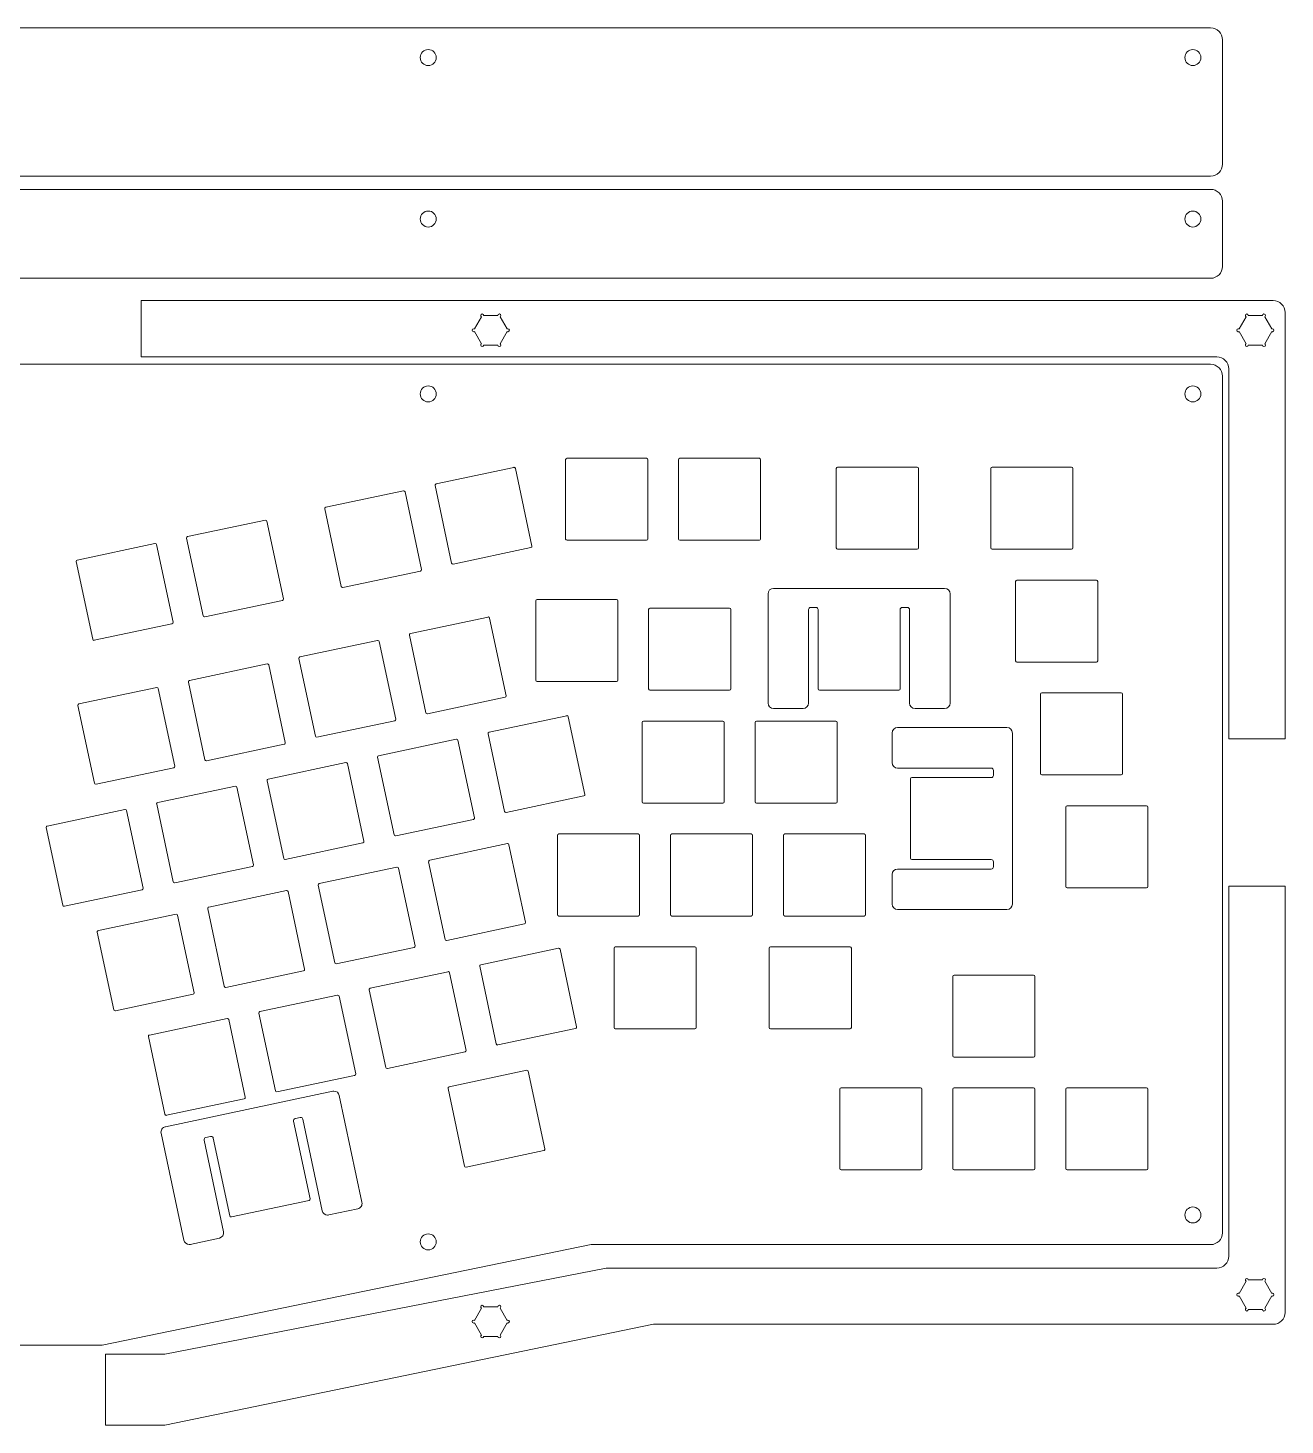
# Model space of a CAD drawing. Header units: millimetres. Extents: x -62 to 318, y -144 to 283.
# Drawn here: x 106 to 318, y 47.1 to 283 of the extents above; entities that cross this region are included whole.
import ezdxf

# ---------------------------------------------------------------- set-up
doc = ezdxf.new("R2010")
doc.units = ezdxf.units.MM
doc.layers.get('0').update_dxf_attribs({"lineweight": 5, "true_color": 0xffffff})

msp = doc.modelspace()

# ---------------------------------------------------------------- linework, layer by layer
for p, q in [((-49.61, 282.97), (305.48, 282.97)), ((307.48, 280.97), (307.48, 259.97)), ((305.48, 257.97), (-49.61, 257.97)), ((-49.61, 255.72), (305.48, 255.72)), ((307.48, 253.72), (307.48, 242.72)), ((305.48, 240.72), (-49.61, 240.72)), ((125.04, 236.94), (125.04, 227.44)), ((316.03, 236.94), (125.04, 236.94)), ((182.48, 234.23), (181.28, 232.16)), ((185.24, 234.44), (182.85, 234.44)), ((186.81, 232.16), (185.61, 234.23)), ((311.47, 234.23), (310.27, 232.16)), ((314.23, 234.44), (311.84, 234.44)), ((315.8, 232.16), (314.6, 234.23)), ((318.03, 162.97), (318.03, 234.94)), ((181.28, 231.73), (182.48, 229.66)), ((185.61, 229.66), (186.81, 231.73)), ((310.27, 231.73), (311.47, 229.66)), ((314.6, 229.66), (315.8, 231.73)), ((182.85, 229.44), (185.24, 229.44)), ((311.84, 229.44), (314.23, 229.44)), ((125.04, 227.44), (306.53, 227.44)), ((-49.61, 226.19), (305.48, 226.19)), ((307.48, 224.19), (307.48, 79.6)), ((308.53, 225.44), (308.53, 162.97)), ((196.67, 196.7), (196.67, 210.1)), ((196.9, 210.33), (210.3, 210.33)), ((210.52, 210.1), (210.52, 196.7)), ((215.72, 196.7), (215.72, 210.1)), ((215.95, 210.33), (229.35, 210.33)), ((229.57, 210.1), (229.57, 196.7)), ((174.83, 206.02), (187.93, 208.8)), ((188.2, 208.63), (190.99, 195.52)), ((242.33, 195.2), (242.33, 208.6)), ((242.33, 195.2), (242.33, 208.6)), ((242.56, 208.82), (255.96, 208.82)), ((242.56, 208.82), (255.96, 208.82)), ((256.18, 208.6), (256.18, 195.2)), ((256.18, 208.6), (256.18, 195.2)), ((268.38, 195.2), (268.38, 208.6)), ((268.38, 195.2), (268.38, 208.6)), ((268.61, 208.82), (282.01, 208.82)), ((268.61, 208.82), (282.01, 208.82)), ((282.23, 208.6), (282.23, 195.2)), ((282.23, 208.6), (282.23, 195.2)), ((177.44, 192.64), (174.65, 205.75)), ((156.19, 202.06), (169.3, 204.84)), ((169.57, 204.67), (172.35, 191.56)), ((158.81, 188.68), (156.02, 201.79)), ((132.9, 197.11), (146.01, 199.89)), ((146.27, 199.72), (149.06, 186.61)), ((114.27, 193.15), (127.37, 195.93)), ((127.64, 195.76), (130.43, 182.65)), ((135.51, 183.73), (132.73, 196.84)), ((210.3, 196.48), (196.9, 196.48)), ((229.35, 196.48), (215.95, 196.48)), ((190.81, 195.26), (177.71, 192.47)), ((255.96, 194.97), (242.56, 194.97)), ((255.96, 194.97), (242.56, 194.97)), ((282.01, 194.97), (268.61, 194.97)), ((282.01, 194.97), (268.61, 194.97)), ((116.88, 179.77), (114.09, 192.88)), ((172.18, 191.3), (159.07, 188.51)), ((272.58, 176.15), (272.58, 189.55)), ((272.58, 176.15), (272.58, 189.55)), ((272.81, 189.77), (286.21, 189.77)), ((272.81, 189.77), (286.21, 189.77)), ((286.43, 189.55), (286.43, 176.15)), ((286.43, 189.55), (286.43, 176.15)), ((148.89, 186.35), (135.78, 183.56)), ((191.85, 186.51), (205.25, 186.51)), ((230.81, 169.01), (230.81, 187.44)), ((231.73, 188.37), (260.61, 188.37)), ((261.53, 187.44), (261.53, 169)), ((191.62, 172.89), (191.62, 186.29)), ((205.47, 186.29), (205.47, 172.89)), ((210.67, 171.39), (210.67, 184.79)), ((210.9, 185.01), (224.3, 185.01)), ((224.52, 184.79), (224.52, 171.39)), ((237.66, 184.79), (237.66, 169)), ((238.87, 185.16), (238.03, 185.16)), ((239.25, 171.39), (239.25, 184.79)), ((253.1, 184.79), (253.1, 171.39)), ((254.31, 185.16), (253.47, 185.16)), ((254.68, 169.01), (254.68, 184.79)), ((130.25, 182.39), (117.15, 179.6)), ((170.47, 180.75), (183.58, 183.53)), ((183.85, 183.36), (186.63, 170.25)), ((151.84, 176.79), (164.95, 179.57)), ((165.21, 179.4), (168, 166.29)), ((173.09, 167.37), (170.3, 180.48)), ((133.21, 172.83), (146.31, 175.61)), ((146.58, 175.44), (149.37, 162.33)), ((154.45, 163.41), (151.67, 176.52)), ((286.21, 175.92), (272.81, 175.92)), ((286.21, 175.92), (272.81, 175.92)), ((135.82, 159.45), (133.03, 172.56)), ((205.25, 172.66), (191.85, 172.66)), ((114.57, 168.87), (127.68, 171.65)), ((127.95, 171.48), (130.73, 158.37)), ((186.46, 169.99), (173.35, 167.2)), ((224.3, 171.16), (210.9, 171.16)), ((252.87, 171.16), (239.47, 171.16)), ((276.76, 157.1), (276.76, 170.5)), ((276.98, 170.72), (290.38, 170.72)), ((290.61, 170.5), (290.61, 157.1)), ((117.18, 155.49), (114.4, 168.6)), ((236.73, 168.08), (231.73, 168.08)), ((260.61, 168.08), (255.61, 168.08)), ((167.83, 166.03), (154.72, 163.24)), ((183.75, 164.09), (196.86, 166.88)), ((197.12, 166.71), (199.91, 153.6)), ((209.59, 152.34), (209.59, 165.74)), ((209.81, 165.96), (223.21, 165.96)), ((223.44, 165.74), (223.44, 152.34)), ((228.64, 152.34), (228.64, 165.74)), ((228.86, 165.96), (242.26, 165.96)), ((242.49, 165.74), (242.49, 152.34)), ((165.12, 160.13), (178.22, 162.92)), ((178.49, 162.75), (181.28, 149.64)), ((186.36, 150.72), (183.58, 163.83)), ((251.75, 158.95), (251.75, 163.95)), ((252.68, 164.88), (271.11, 164.88)), ((272.04, 163.95), (272.04, 135.07)), ((308.53, 162.97), (318.03, 162.97)), ((149.19, 162.07), (136.09, 159.28)), ((130.56, 158.1), (117.45, 155.32)), ((146.48, 156.17), (159.59, 158.96)), ((159.86, 158.79), (162.64, 145.68)), ((167.73, 146.76), (164.94, 159.87)), ((268.46, 158.03), (252.67, 158.03)), ((149.1, 142.8), (146.31, 155.91)), ((254.83, 142.81), (254.83, 156.21)), ((255.06, 156.44), (268.46, 156.44)), ((268.83, 156.81), (268.83, 157.65)), ((290.38, 156.87), (276.98, 156.87)), ((127.85, 152.21), (140.96, 155)), ((141.22, 154.83), (144.01, 141.72)), ((199.74, 153.33), (186.63, 150.55)), ((109.22, 148.25), (122.32, 151.04)), ((130.46, 138.84), (127.68, 151.95)), ((223.21, 152.11), (209.81, 152.11)), ((242.26, 152.11), (228.86, 152.11)), ((281.03, 138.05), (281.03, 151.45)), ((281.25, 151.67), (294.65, 151.67)), ((294.88, 151.45), (294.88, 138.05)), ((122.59, 150.86), (125.38, 137.76)), ((181.1, 149.37), (168, 146.59)), ((111.83, 134.88), (109.04, 147.99)), ((195.3, 133.29), (195.3, 146.69)), ((195.53, 146.91), (208.93, 146.91)), ((209.15, 146.69), (209.15, 133.29)), ((214.35, 133.29), (214.35, 146.69)), ((214.58, 146.91), (227.98, 146.91)), ((228.2, 146.69), (228.2, 133.29)), ((233.4, 133.29), (233.4, 146.69)), ((233.63, 146.91), (247.03, 146.91)), ((247.25, 146.69), (247.25, 133.29)), ((162.47, 145.41), (149.36, 142.63)), ((173.74, 142.49), (186.84, 145.28)), ((187.11, 145.1), (189.9, 132)), ((176.35, 129.12), (173.56, 142.22)), ((268.46, 142.59), (255.06, 142.59)), ((268.83, 141.37), (268.83, 142.21)), ((143.84, 141.45), (130.73, 138.67)), ((155.1, 138.53), (168.21, 141.32)), ((168.48, 141.14), (171.26, 128.04)), ((251.75, 135.08), (251.75, 140.08)), ((252.68, 141), (268.46, 141)), ((125.2, 137.49), (112.1, 134.7)), ((136.47, 134.57), (149.58, 137.36)), ((149.84, 137.18), (152.63, 124.07)), ((157.71, 125.16), (154.93, 138.26)), ((294.65, 137.82), (281.25, 137.82)), ((318.03, 138.12), (308.53, 138.12)), ((308.53, 138.12), (308.53, 75.64)), ((318.03, 66.14), (318.03, 138.12)), ((117.84, 130.61), (130.94, 133.39)), ((131.21, 133.22), (134, 120.11)), ((139.08, 121.2), (136.3, 134.3)), ((208.93, 133.06), (195.53, 133.06)), ((227.98, 133.06), (214.58, 133.06)), ((247.03, 133.06), (233.63, 133.06)), ((271.11, 134.15), (252.67, 134.15)), ((120.45, 117.23), (117.66, 130.34)), ((189.72, 131.73), (176.62, 128.94)), ((171.09, 127.77), (157.98, 124.98)), ((182.35, 124.85), (195.46, 127.63)), ((195.73, 127.46), (198.52, 114.35)), ((204.83, 114.24), (204.83, 127.64)), ((205.05, 127.86), (218.45, 127.86)), ((218.68, 127.64), (218.68, 114.24)), ((231.02, 114.24), (231.02, 127.64)), ((231.25, 127.86), (244.65, 127.86)), ((244.87, 127.64), (244.87, 114.24)), ((152.46, 123.81), (139.35, 121.02)), ((163.72, 120.89), (176.83, 123.67)), ((177.1, 123.5), (179.88, 110.39)), ((184.97, 111.47), (182.18, 124.58)), ((261.98, 109.47), (261.98, 122.87)), ((262.2, 123.1), (275.6, 123.1)), ((275.83, 122.87), (275.83, 109.47)), ((166.33, 107.51), (163.55, 120.62)), ((133.82, 119.85), (120.71, 117.06)), ((145.09, 116.93), (158.19, 119.71)), ((158.46, 119.54), (161.25, 106.43)), ((126.45, 112.96), (139.56, 115.75)), ((139.83, 115.58), (142.61, 102.47)), ((147.7, 103.55), (144.91, 116.66)), ((198.34, 114.09), (185.23, 111.3)), ((218.45, 114.01), (205.05, 114.01)), ((244.65, 114.01), (231.25, 114.01)), ((129.07, 99.59), (126.28, 112.7)), ((179.71, 110.13), (166.6, 107.34)), ((275.6, 109.25), (262.2, 109.25)), ((161.07, 106.16), (147.97, 103.38)), ((177, 104.23), (190.11, 107.02)), ((190.37, 106.85), (193.16, 93.74)), ((179.61, 90.86), (176.83, 103.97)), ((242.93, 90.42), (242.93, 103.82)), ((243.15, 104.05), (256.55, 104.05)), ((256.78, 103.82), (256.78, 90.42)), ((261.98, 90.42), (261.98, 103.82)), ((262.2, 104.05), (275.6, 104.05)), ((275.83, 103.82), (275.83, 90.42)), ((281.03, 90.42), (281.03, 103.82)), ((281.25, 104.05), (294.65, 104.05)), ((294.88, 103.82), (294.88, 90.42)), ((129.14, 97.49), (157.38, 103.49)), ((142.44, 102.2), (129.33, 99.42)), ((158.48, 102.78), (162.31, 84.74)), ((150.78, 98.43), (153.56, 85.32)), ((151.89, 99.05), (151.07, 98.87)), ((155.61, 83.32), (152.33, 98.76)), ((132.26, 78.36), (128.42, 96.39)), ((135.68, 95.22), (138.96, 79.78)), ((136.78, 95.84), (135.96, 95.66)), ((140.02, 82.44), (137.23, 95.55)), ((192.99, 93.47), (179.88, 90.69)), ((256.55, 90.2), (243.15, 90.2)), ((275.6, 90.2), (262.2, 90.2)), ((294.65, 90.2), (281.25, 90.2)), ((153.39, 85.06), (140.28, 82.27)), ((161.6, 83.65), (156.71, 82.61)), ((138.25, 78.68), (133.35, 77.64)), ((200.95, 77.6), (118.49, 60.6)), ((305.48, 77.6), (200.95, 77.6)), ((203.5, 73.64), (129.04, 59.12)), ((306.53, 73.64), (203.5, 73.64)), ((311.47, 71.43), (310.27, 69.35)), ((314.23, 71.64), (311.84, 71.64)), ((315.8, 69.35), (314.6, 71.43)), ((310.27, 68.93), (311.47, 66.85)), ((314.6, 66.85), (315.8, 68.93)), ((182.48, 66.89), (181.28, 64.81)), ((185.24, 67.1), (182.85, 67.1)), ((186.81, 64.81), (185.61, 66.89)), ((311.84, 66.64), (314.23, 66.64)), ((129.04, 47.14), (211.5, 64.14)), ((181.28, 64.39), (182.48, 62.31)), ((185.61, 62.31), (186.81, 64.39)), ((211.5, 64.14), (316.03, 64.14)), ((182.85, 62.1), (185.24, 62.1)), ((118.49, 60.6), (98.49, 60.6)), ((119.04, 59.12), (119.04, 47.14)), ((129.04, 59.12), (119.04, 59.12)), ((119.04, 47.14), (129.04, 47.14))]:
    msp.add_line(p, q)
msp.add_arc((133.16, 78.55), 0.929, 270.0274, 282.0596)
for centre, major_axis, ratio, start_param, end_param in [((174.92, 205.79), (0.267, -0.055), 0.903155, 2.803276, 3.517551), ((174.9, 205.76), (-0.143, 0.23), 0.904441, 5.965291, 6.683538), ((177.68, 192.51), (0.0988, 0.0134), 0.42359, 4.403284, 4.884756), ((148.82, 186.6), (-0.143, 0.23), 0.904441, 2.823698, 3.541945), ((148.79, 186.58), (0.267, -0.055), 0.903155, 5.944869, 6.659143), ((159.05, 188.68), (0.185, 0.087), 0.83084, 4.199079, 4.43775), ((135.76, 183.73), (0.185, 0.087), 0.83084, 4.199079, 4.43775), ((117.13, 179.71), (0.158, 0.043), 0.688153, 4.33865, 4.631778), ((170.57, 180.52), (0.267, -0.055), 0.903155, 2.803276, 3.517551), ((170.54, 180.49), (-0.143, 0.23), 0.904441, 5.965291, 6.683538), ((173.33, 167.24), (0.0988, 0.0134), 0.42359, 4.403284, 4.884756), ((154.7, 163.41), (0.185, 0.087), 0.83084, 4.199079, 4.43775), ((149.12, 162.32), (-0.143, 0.23), 0.904441, 2.823698, 3.541945), ((149.1, 162.3), (0.267, -0.055), 0.903155, 5.944869, 6.659143), ((136.07, 159.45), (0.185, 0.087), 0.83084, 4.199079, 4.43775), ((146.58, 155.94), (0.275, -0.054), 0.888887, 2.800433, 3.5043), ((146.55, 155.91), (-0.143, 0.23), 0.904441, 5.965291, 6.683538), ((117.44, 155.43), (0.158, 0.043), 0.688153, 4.33865, 4.631778), ((127.94, 151.99), (0.268, -0.041), 0.903545, 2.75302, 3.470262), ((127.92, 151.95), (-0.143, 0.23), 0.904441, 5.965291, 6.683538), ((186.61, 150.72), (0.185, 0.087), 0.83084, 4.199079, 4.43775), ((109.31, 148.03), (0.268, -0.041), 0.903545, 2.75302, 3.470262), ((109.28, 148), (-0.149, 0.218), 0.915996, 5.921842, 6.64769), ((167.98, 146.76), (0.185, 0.087), 0.83084, 4.199079, 4.43775), ((143.78, 141.69), (-0.135, 0.212), 0.942667, 2.802067, 3.546705), ((143.75, 141.68), (0.264, -0.05), 0.910313, 5.926256, 6.646227), ((149.34, 142.8), (0.185, 0.087), 0.83084, 4.199079, 4.43775), ((173.83, 142.26), (0.267, -0.055), 0.903155, 2.803276, 3.517551), ((173.81, 142.23), (-0.143, 0.23), 0.904441, 5.965291, 6.683538), ((130.71, 138.84), (0.185, 0.087), 0.83084, 4.199079, 4.43775), ((112.08, 134.82), (0.158, 0.043), 0.688153, 4.33865, 4.631778), ((136.56, 134.34), (0.267, -0.055), 0.903155, 2.803276, 3.517551), ((136.54, 134.31), (-0.143, 0.23), 0.904441, 5.965291, 6.683538), ((117.92, 130.38), (0.263, -0.046), 0.909501, 2.769736, 3.492655), ((117.91, 130.35), (-0.155, 0.223), 0.902281, 5.917975, 6.635862), ((171.02, 128.03), (-0.143, 0.23), 0.904441, 2.823698, 3.541945), ((171, 128), (0.267, -0.055), 0.903155, 5.944869, 6.659143), ((176.59, 128.98), (0.0988, 0.0134), 0.42359, 4.403284, 4.884756), ((152.38, 124.07), (-0.143, 0.23), 0.904441, 2.823698, 3.541945), ((152.35, 124.04), (0.275, -0.054), 0.888887, 5.942026, 6.645893), ((157.96, 125.15), (0.185, 0.087), 0.83084, 4.199079, 4.43775), ((139.33, 121.06), (0.0988, 0.0134), 0.42359, 4.403284, 4.884756), ((163.81, 120.66), (0.267, -0.055), 0.903155, 2.803276, 3.517551), ((163.79, 120.63), (-0.143, 0.23), 0.904441, 5.965291, 6.683538), ((120.7, 117.17), (0.158, 0.043), 0.688153, 4.33865, 4.631778), ((198.27, 114.34), (-0.143, 0.23), 0.904441, 2.823698, 3.541945), ((198.25, 114.32), (0.267, -0.055), 0.903155, 5.944869, 6.659143), ((126.54, 112.74), (0.263, -0.046), 0.909501, 2.769736, 3.492655), ((126.53, 112.71), (-0.155, 0.223), 0.902281, 5.917975, 6.635862), ((185.22, 111.47), (0.185, 0.087), 0.83084, 4.199079, 4.43775), ((166.58, 107.51), (0.185, 0.087), 0.83084, 4.199079, 4.43775), ((142.37, 102.46), (-0.143, 0.23), 0.904441, 2.823698, 3.541945), ((142.35, 102.43), (0.267, -0.055), 0.903155, 5.944869, 6.659143), ((147.95, 103.55), (0.185, 0.087), 0.83084, 4.199079, 4.43775), ((129.31, 99.59), (0.185, 0.087), 0.83084, 4.199079, 4.43775), ((129.52, 96.55), (1.1, -0.21), 0.901954, 2.785605, 3.501603), ((129.43, 96.44), (-0.638, 0.898), 0.90998, 5.907803, 6.629566), ((151.22, 98.49), (0.444, -0.107), 0.899005, 2.832995, 3.546401), ((151.19, 98.44), (0.266, -0.367), 0.901931, 2.760445, 3.477191), ((192.92, 93.73), (-0.143, 0.23), 0.904441, 2.823698, 3.541945), ((192.89, 93.7), (0.267, -0.055), 0.903155, 5.944869, 6.659143), ((179.86, 90.86), (0.185, 0.087), 0.83084, 4.199079, 4.43775), ((161.31, 84.69), (-0.629, 0.899), 0.911993, 2.772795, 3.495999), ((161.22, 84.59), (1.09, -0.22), 0.904544, 5.93897, 6.656518)]:
    msp.add_ellipse(centre, major_axis=major_axis, ratio=ratio, start_param=start_param, end_param=end_param)
for points in [[(305.48, 282.97), (306.58, 282.97), (307.48, 282.08), (307.48, 280.97)], [(172.14, 277.97), (172.14, 278.71), (172.74, 279.32), (173.49, 279.32)], [(173.49, 279.32), (174.23, 279.32), (174.84, 278.71), (174.84, 277.97)], [(301.13, 277.97), (301.13, 278.71), (301.73, 279.32), (302.48, 279.32)], [(302.48, 279.32), (303.22, 279.32), (303.83, 278.71), (303.83, 277.97)], [(173.49, 276.62), (172.74, 276.62), (172.14, 277.23), (172.14, 277.97)], [(174.84, 277.97), (174.84, 277.23), (174.23, 276.62), (173.49, 276.62)], [(302.48, 276.62), (301.73, 276.62), (301.13, 277.23), (301.13, 277.97)], [(303.83, 277.97), (303.83, 277.23), (303.22, 276.62), (302.48, 276.62)], [(307.48, 259.97), (307.48, 258.87), (306.58, 257.97), (305.48, 257.97)], [(305.48, 255.72), (306.58, 255.72), (307.48, 254.83), (307.48, 253.72)], [(172.14, 250.72), (172.14, 251.46), (172.74, 252.07), (173.49, 252.07)], [(173.49, 249.37), (172.74, 249.37), (172.14, 249.98), (172.14, 250.72)], [(173.49, 252.07), (174.23, 252.07), (174.84, 251.46), (174.84, 250.72)], [(174.84, 250.72), (174.84, 249.98), (174.23, 249.37), (173.49, 249.37)], [(301.13, 250.72), (301.13, 251.46), (301.73, 252.07), (302.48, 252.07)], [(302.48, 249.37), (301.73, 249.37), (301.13, 249.98), (301.13, 250.72)], [(302.48, 252.07), (303.22, 252.07), (303.83, 251.46), (303.83, 250.72)], [(303.83, 250.72), (303.83, 249.98), (303.22, 249.37), (302.48, 249.37)], [(307.48, 242.72), (307.48, 241.62), (306.58, 240.72), (305.48, 240.72)], [(318.03, 234.94), (318.03, 236.05), (317.14, 236.94), (316.03, 236.94)], [(186.93, 232.19), (186.88, 232.19), (186.84, 232.18), (186.81, 232.16)], [(315.92, 232.19), (315.87, 232.19), (315.83, 232.18), (315.8, 232.16)], [(306.53, 227.44), (307.64, 227.44), (308.53, 226.55), (308.53, 225.44)], [(305.48, 226.19), (306.58, 226.19), (307.48, 225.29), (307.48, 224.19)], [(172.14, 221.19), (172.14, 221.93), (172.74, 222.54), (173.49, 222.54)], [(173.49, 222.54), (174.23, 222.54), (174.84, 221.93), (174.84, 221.19)], [(301.13, 221.19), (301.13, 221.93), (301.73, 222.54), (302.48, 222.54)], [(302.48, 222.54), (303.22, 222.54), (303.83, 221.93), (303.83, 221.19)], [(173.49, 219.84), (172.74, 219.84), (172.14, 220.44), (172.14, 221.19)], [(174.84, 221.19), (174.84, 220.44), (174.23, 219.84), (173.49, 219.84)], [(302.48, 219.84), (301.73, 219.84), (301.13, 220.44), (301.13, 221.19)], [(303.83, 221.19), (303.83, 220.44), (303.22, 219.84), (302.48, 219.84)], [(196.67, 210.1), (196.67, 210.22), (196.77, 210.33), (196.9, 210.33)], [(210.3, 210.33), (210.42, 210.33), (210.52, 210.22), (210.52, 210.1)], [(215.72, 210.1), (215.72, 210.22), (215.82, 210.33), (215.95, 210.33)], [(229.35, 210.33), (229.47, 210.33), (229.57, 210.22), (229.57, 210.1)], [(242.33, 208.6), (242.33, 208.72), (242.44, 208.82), (242.56, 208.82)], [(242.33, 208.6), (242.33, 208.72), (242.44, 208.82), (242.56, 208.82)], [(255.96, 208.82), (256.08, 208.82), (256.18, 208.72), (256.18, 208.6)], [(255.96, 208.82), (256.08, 208.82), (256.18, 208.72), (256.18, 208.6)], [(268.38, 208.6), (268.38, 208.72), (268.49, 208.82), (268.61, 208.82)], [(268.38, 208.6), (268.38, 208.72), (268.49, 208.82), (268.61, 208.82)], [(282.01, 208.82), (282.13, 208.82), (282.23, 208.72), (282.23, 208.6)], [(282.01, 208.82), (282.13, 208.82), (282.23, 208.72), (282.23, 208.6)], [(156.02, 201.79), (155.99, 201.91), (156.07, 202.03), (156.19, 202.06)], [(132.73, 196.84), (132.7, 196.96), (132.78, 197.08), (132.9, 197.11)], [(196.9, 196.48), (196.77, 196.48), (196.67, 196.58), (196.67, 196.7)], [(210.52, 196.7), (210.52, 196.58), (210.42, 196.48), (210.3, 196.48)], [(215.95, 196.48), (215.82, 196.48), (215.72, 196.58), (215.72, 196.7)], [(229.57, 196.7), (229.57, 196.58), (229.47, 196.48), (229.35, 196.48)], [(190.99, 195.52), (191.01, 195.4), (190.94, 195.28), (190.81, 195.26)], [(242.56, 194.97), (242.44, 194.97), (242.33, 195.08), (242.33, 195.2)], [(242.56, 194.97), (242.44, 194.97), (242.33, 195.08), (242.33, 195.2)], [(256.18, 195.2), (256.18, 195.08), (256.08, 194.97), (255.96, 194.97)], [(256.18, 195.2), (256.18, 195.08), (256.08, 194.97), (255.96, 194.97)], [(268.61, 194.97), (268.49, 194.97), (268.38, 195.08), (268.38, 195.2)], [(268.61, 194.97), (268.49, 194.97), (268.38, 195.08), (268.38, 195.2)], [(282.23, 195.2), (282.23, 195.08), (282.13, 194.97), (282.01, 194.97)], [(282.23, 195.2), (282.23, 195.08), (282.13, 194.97), (282.01, 194.97)], [(114.09, 192.88), (114.07, 193), (114.15, 193.12), (114.27, 193.15)], [(172.35, 191.56), (172.38, 191.44), (172.3, 191.32), (172.18, 191.3)], [(177.66, 192.47), (177.55, 192.47), (177.46, 192.54), (177.44, 192.64)], [(159.03, 188.51), (158.92, 188.51), (158.83, 188.58), (158.81, 188.68)], [(272.58, 189.55), (272.58, 189.67), (272.69, 189.77), (272.81, 189.77)], [(272.58, 189.55), (272.58, 189.67), (272.69, 189.77), (272.81, 189.77)], [(286.21, 189.77), (286.33, 189.77), (286.43, 189.67), (286.43, 189.55)], [(286.21, 189.77), (286.33, 189.77), (286.43, 189.67), (286.43, 189.55)], [(191.62, 186.29), (191.62, 186.41), (191.72, 186.51), (191.85, 186.51)], [(205.25, 186.51), (205.37, 186.51), (205.47, 186.41), (205.47, 186.29)], [(230.81, 187.44), (230.81, 187.95), (231.22, 188.37), (231.73, 188.37)], [(260.61, 188.37), (261.12, 188.37), (261.53, 187.95), (261.53, 187.44)], [(210.67, 184.79), (210.67, 184.91), (210.77, 185.01), (210.9, 185.01)], [(224.3, 185.01), (224.42, 185.01), (224.52, 184.91), (224.52, 184.79)], [(238.03, 185.16), (237.83, 185.16), (237.66, 184.99), (237.66, 184.79)], [(239.25, 184.79), (239.25, 184.99), (239.08, 185.16), (238.87, 185.16)], [(253.47, 185.16), (253.26, 185.16), (253.1, 184.99), (253.1, 184.79)], [(254.68, 184.79), (254.68, 184.99), (254.52, 185.16), (254.31, 185.16)], [(130.43, 182.65), (130.45, 182.53), (130.38, 182.41), (130.25, 182.39)], [(135.73, 183.55), (135.63, 183.55), (135.54, 183.63), (135.51, 183.73)], [(117.1, 179.59), (116.99, 179.59), (116.9, 179.67), (116.88, 179.77)], [(151.67, 176.52), (151.64, 176.64), (151.72, 176.76), (151.84, 176.79)], [(272.81, 175.92), (272.69, 175.92), (272.58, 176.03), (272.58, 176.15)], [(272.81, 175.92), (272.69, 175.92), (272.58, 176.03), (272.58, 176.15)], [(286.43, 176.15), (286.43, 176.03), (286.33, 175.92), (286.21, 175.92)], [(286.43, 176.15), (286.43, 176.03), (286.33, 175.92), (286.21, 175.92)], [(133.03, 172.56), (133.01, 172.68), (133.08, 172.8), (133.21, 172.83)], [(191.85, 172.66), (191.72, 172.66), (191.62, 172.76), (191.62, 172.89)], [(205.47, 172.89), (205.47, 172.76), (205.37, 172.66), (205.25, 172.66)], [(186.63, 170.25), (186.66, 170.13), (186.58, 170.01), (186.46, 169.99)], [(210.9, 171.16), (210.77, 171.16), (210.67, 171.26), (210.67, 171.39)], [(224.52, 171.39), (224.52, 171.26), (224.42, 171.16), (224.3, 171.16)], [(239.47, 171.16), (239.35, 171.16), (239.25, 171.26), (239.25, 171.39)], [(253.1, 171.39), (253.1, 171.26), (253, 171.16), (252.87, 171.16)], [(276.76, 170.5), (276.76, 170.62), (276.86, 170.72), (276.98, 170.72)], [(290.38, 170.72), (290.51, 170.72), (290.61, 170.62), (290.61, 170.5)], [(114.4, 168.6), (114.37, 168.72), (114.45, 168.84), (114.57, 168.87)], [(231.73, 168.08), (231.22, 168.08), (230.81, 168.5), (230.81, 169.01)], [(237.66, 169), (237.66, 168.49), (237.24, 168.08), (236.73, 168.08)], [(255.61, 168.08), (255.1, 168.08), (254.68, 168.5), (254.68, 169.01)], [(261.53, 169), (261.53, 168.49), (261.12, 168.08), (260.61, 168.08)], [(168, 166.29), (168.03, 166.17), (167.95, 166.05), (167.83, 166.03)], [(173.31, 167.2), (173.2, 167.2), (173.11, 167.27), (173.09, 167.37)], [(209.59, 165.74), (209.59, 165.86), (209.69, 165.96), (209.81, 165.96)], [(223.21, 165.96), (223.34, 165.96), (223.44, 165.86), (223.44, 165.74)], [(228.64, 165.74), (228.64, 165.86), (228.74, 165.96), (228.86, 165.96)], [(242.26, 165.96), (242.39, 165.96), (242.49, 165.86), (242.49, 165.74)], [(154.67, 163.24), (154.57, 163.24), (154.47, 163.31), (154.45, 163.41)], [(183.58, 163.83), (183.55, 163.95), (183.63, 164.07), (183.75, 164.09)], [(251.75, 163.95), (251.75, 164.46), (252.17, 164.88), (252.68, 164.88)], [(271.11, 164.88), (271.62, 164.88), (272.04, 164.46), (272.04, 163.95)], [(130.73, 158.37), (130.76, 158.25), (130.68, 158.13), (130.56, 158.1)], [(136.04, 159.27), (135.93, 159.27), (135.84, 159.35), (135.82, 159.45)], [(164.94, 159.87), (164.92, 159.99), (165, 160.11), (165.12, 160.13)], [(252.67, 158.03), (252.16, 158.03), (251.75, 158.44), (251.75, 158.95)], [(268.83, 157.65), (268.83, 157.86), (268.67, 158.03), (268.46, 158.03)], [(254.83, 156.21), (254.83, 156.34), (254.93, 156.44), (255.06, 156.44)], [(268.46, 156.44), (268.67, 156.44), (268.83, 156.61), (268.83, 156.81)], [(276.98, 156.87), (276.86, 156.87), (276.76, 156.98), (276.76, 157.1)], [(290.61, 157.1), (290.61, 156.98), (290.51, 156.87), (290.38, 156.87)], [(117.4, 155.31), (117.3, 155.31), (117.21, 155.39), (117.18, 155.49)], [(199.91, 153.6), (199.94, 153.48), (199.86, 153.36), (199.74, 153.33)], [(209.81, 152.11), (209.69, 152.11), (209.59, 152.21), (209.59, 152.34)], [(223.44, 152.34), (223.44, 152.21), (223.34, 152.11), (223.21, 152.11)], [(228.86, 152.11), (228.74, 152.11), (228.64, 152.21), (228.64, 152.34)], [(242.49, 152.34), (242.49, 152.21), (242.39, 152.11), (242.26, 152.11)], [(281.03, 151.45), (281.03, 151.57), (281.13, 151.67), (281.25, 151.67)], [(294.65, 151.67), (294.78, 151.67), (294.88, 151.57), (294.88, 151.45)], [(186.58, 150.54), (186.48, 150.54), (186.39, 150.62), (186.36, 150.72)], [(167.95, 146.58), (167.84, 146.58), (167.75, 146.66), (167.73, 146.76)], [(195.3, 146.69), (195.3, 146.81), (195.4, 146.91), (195.53, 146.91)], [(208.93, 146.91), (209.05, 146.91), (209.15, 146.81), (209.15, 146.69)], [(214.35, 146.69), (214.35, 146.81), (214.45, 146.91), (214.58, 146.91)], [(227.98, 146.91), (228.1, 146.91), (228.2, 146.81), (228.2, 146.69)], [(233.4, 146.69), (233.4, 146.81), (233.5, 146.91), (233.63, 146.91)], [(247.03, 146.91), (247.15, 146.91), (247.25, 146.81), (247.25, 146.69)], [(162.64, 145.68), (162.67, 145.56), (162.59, 145.44), (162.47, 145.41)], [(149.32, 142.62), (149.21, 142.62), (149.12, 142.7), (149.1, 142.8)], [(255.06, 142.59), (254.93, 142.59), (254.83, 142.69), (254.83, 142.81)], [(268.83, 142.21), (268.83, 142.42), (268.67, 142.59), (268.46, 142.59)], [(251.75, 140.08), (251.75, 140.59), (252.17, 141), (252.68, 141)], [(268.46, 141), (268.67, 141), (268.83, 141.17), (268.83, 141.37)], [(125.38, 137.76), (125.4, 137.64), (125.32, 137.52), (125.2, 137.49)], [(130.68, 138.66), (130.58, 138.66), (130.48, 138.74), (130.46, 138.84)], [(154.93, 138.26), (154.9, 138.38), (154.98, 138.5), (155.1, 138.53)], [(281.25, 137.82), (281.13, 137.82), (281.03, 137.93), (281.03, 138.05)], [(294.88, 138.05), (294.88, 137.93), (294.78, 137.82), (294.65, 137.82)], [(112.05, 134.7), (111.94, 134.7), (111.85, 134.77), (111.83, 134.88)], [(252.67, 134.15), (252.16, 134.15), (251.75, 134.57), (251.75, 135.08)], [(272.04, 135.07), (272.04, 134.56), (271.62, 134.15), (271.11, 134.15)], [(195.53, 133.06), (195.4, 133.06), (195.3, 133.16), (195.3, 133.29)], [(209.15, 133.29), (209.15, 133.16), (209.05, 133.06), (208.93, 133.06)], [(214.58, 133.06), (214.45, 133.06), (214.35, 133.16), (214.35, 133.29)], [(228.2, 133.29), (228.2, 133.16), (228.1, 133.06), (227.98, 133.06)], [(233.63, 133.06), (233.5, 133.06), (233.4, 133.16), (233.4, 133.29)], [(247.25, 133.29), (247.25, 133.16), (247.15, 133.06), (247.03, 133.06)], [(189.9, 132), (189.92, 131.87), (189.84, 131.76), (189.72, 131.73)], [(176.57, 128.94), (176.46, 128.94), (176.37, 129.01), (176.35, 129.12)], [(204.83, 127.64), (204.83, 127.76), (204.93, 127.86), (205.05, 127.86)], [(218.45, 127.86), (218.58, 127.86), (218.68, 127.76), (218.68, 127.64)], [(231.02, 127.64), (231.02, 127.76), (231.12, 127.86), (231.25, 127.86)], [(244.65, 127.86), (244.77, 127.86), (244.87, 127.76), (244.87, 127.64)], [(157.93, 124.98), (157.83, 124.98), (157.74, 125.05), (157.71, 125.16)], [(182.18, 124.58), (182.16, 124.7), (182.23, 124.82), (182.35, 124.85)], [(261.98, 122.87), (261.98, 123), (262.08, 123.1), (262.2, 123.1)], [(275.6, 123.1), (275.73, 123.1), (275.83, 123), (275.83, 122.87)], [(139.3, 121.02), (139.2, 121.02), (139.1, 121.09), (139.08, 121.2)], [(134, 120.11), (134.02, 119.99), (133.94, 119.87), (133.82, 119.85)], [(120.67, 117.06), (120.56, 117.06), (120.47, 117.13), (120.45, 117.23)], [(144.91, 116.66), (144.89, 116.78), (144.97, 116.9), (145.09, 116.93)], [(205.05, 114.01), (204.93, 114.01), (204.83, 114.11), (204.83, 114.24)], [(218.68, 114.24), (218.68, 114.11), (218.58, 114.01), (218.45, 114.01)], [(231.25, 114.01), (231.12, 114.01), (231.02, 114.11), (231.02, 114.24)], [(244.87, 114.24), (244.87, 114.11), (244.77, 114.01), (244.65, 114.01)], [(185.19, 111.29), (185.08, 111.29), (184.99, 111.37), (184.97, 111.47)], [(179.88, 110.39), (179.91, 110.27), (179.83, 110.15), (179.71, 110.13)], [(262.2, 109.25), (262.08, 109.25), (261.98, 109.35), (261.98, 109.47)], [(275.83, 109.47), (275.83, 109.35), (275.73, 109.25), (275.6, 109.25)], [(161.25, 106.43), (161.27, 106.31), (161.2, 106.19), (161.07, 106.16)], [(166.55, 107.33), (166.45, 107.33), (166.36, 107.41), (166.33, 107.51)], [(176.83, 103.97), (176.8, 104.09), (176.88, 104.21), (177, 104.23)], [(242.93, 103.82), (242.93, 103.95), (243.03, 104.05), (243.15, 104.05)], [(256.55, 104.05), (256.68, 104.05), (256.78, 103.95), (256.78, 103.82)], [(261.98, 103.82), (261.98, 103.95), (262.08, 104.05), (262.2, 104.05)], [(275.6, 104.05), (275.73, 104.05), (275.83, 103.95), (275.83, 103.82)], [(281.03, 103.82), (281.03, 103.95), (281.13, 104.05), (281.25, 104.05)], [(294.65, 104.05), (294.78, 104.05), (294.88, 103.95), (294.88, 103.82)], [(147.92, 103.37), (147.81, 103.37), (147.72, 103.45), (147.7, 103.55)], [(129.29, 99.41), (129.18, 99.41), (129.09, 99.49), (129.07, 99.59)], [(135.96, 95.66), (135.76, 95.62), (135.63, 95.42), (135.68, 95.22)], [(179.83, 90.68), (179.73, 90.68), (179.63, 90.76), (179.61, 90.86)], [(243.15, 90.2), (243.03, 90.2), (242.93, 90.3), (242.93, 90.42)], [(256.78, 90.42), (256.78, 90.3), (256.68, 90.2), (256.55, 90.2)], [(262.2, 90.2), (262.08, 90.2), (261.98, 90.3), (261.98, 90.42)], [(275.83, 90.42), (275.83, 90.3), (275.73, 90.2), (275.6, 90.2)], [(281.25, 90.2), (281.13, 90.2), (281.03, 90.3), (281.03, 90.42)], [(294.88, 90.42), (294.88, 90.3), (294.78, 90.2), (294.65, 90.2)], [(153.56, 85.32), (153.59, 85.2), (153.51, 85.08), (153.39, 85.06)], [(301.13, 82.6), (301.13, 83.34), (301.73, 83.95), (302.48, 83.95)], [(302.48, 81.25), (301.73, 81.25), (301.13, 81.86), (301.13, 82.6)], [(302.48, 83.95), (303.22, 83.95), (303.83, 83.34), (303.83, 82.6)], [(303.83, 82.6), (303.83, 81.86), (303.22, 81.25), (302.48, 81.25)], [(133.16, 77.62), (132.73, 77.62), (132.35, 77.93), (132.26, 78.36)], [(138.96, 79.78), (139.06, 79.28), (138.74, 78.79), (138.25, 78.68)], [(172.14, 78.06), (172.14, 78.8), (172.74, 79.41), (173.49, 79.41)], [(173.49, 76.71), (172.74, 76.71), (172.14, 77.32), (172.14, 78.06)], [(173.49, 79.41), (174.23, 79.41), (174.84, 78.8), (174.84, 78.06)], [(174.84, 78.06), (174.84, 77.32), (174.23, 76.71), (173.49, 76.71)], [(307.48, 79.6), (307.48, 78.5), (306.58, 77.6), (305.48, 77.6)], [(308.53, 75.64), (308.53, 74.53), (307.64, 73.64), (306.53, 73.64)], [(315.92, 69.39), (315.87, 69.39), (315.83, 69.37), (315.8, 69.35)], [(316.03, 64.14), (317.14, 64.14), (318.03, 65.03), (318.03, 66.14)], [(186.93, 64.85), (186.88, 64.85), (186.84, 64.83), (186.81, 64.81)]]:
    msp.add_open_spline(points, degree=3)
for points, knots in [([(182.85, 234.44), (182.85, 234.58), (182.74, 234.69), (182.46, 234.69), (182.35, 234.58), (182.35, 234.44), (182.35, 234.35), (182.4, 234.27), (182.48, 234.23)], [6, 6, 6, 6, 7, 7, 8, 8, 8, 9, 9, 9, 9]), ([(185.61, 234.23), (185.68, 234.27), (185.74, 234.35), (185.74, 234.44), (185.74, 234.58), (185.62, 234.69), (185.49, 234.69), (185.35, 234.69), (185.24, 234.58), (185.24, 234.44)], [2, 2, 2, 2, 3, 3, 3, 4, 4, 4, 5, 5, 5, 5]), ([(311.84, 234.44), (311.84, 234.58), (311.73, 234.69), (311.45, 234.69), (311.34, 234.58), (311.34, 234.44), (311.34, 234.35), (311.39, 234.27), (311.47, 234.23)], [6, 6, 6, 6, 7, 7, 8, 8, 8, 9, 9, 9, 9]), ([(314.6, 234.23), (314.67, 234.27), (314.73, 234.35), (314.73, 234.44), (314.73, 234.58), (314.61, 234.69), (314.48, 234.69), (314.34, 234.69), (314.23, 234.58), (314.23, 234.44)], [2, 2, 2, 2, 3, 3, 3, 4, 4, 4, 5, 5, 5, 5]), ([(181.28, 232.16), (181.24, 232.18), (181.2, 232.19), (181.16, 232.19), (181.02, 232.19), (180.91, 232.08), (180.91, 231.94), (180.91, 231.8), (181.02, 231.69), (181.16, 231.69), (181.2, 231.69), (181.24, 231.71), (181.28, 231.73)], [10, 10, 10, 10, 11, 11, 11, 12, 12, 12, 13, 13, 13, 14, 14, 14, 14]), ([(186.81, 231.73), (186.84, 231.71), (186.88, 231.69), (186.93, 231.69), (187.07, 231.69), (187.18, 231.8), (187.18, 231.94), (187.18, 232.08), (187.07, 232.19), (186.93, 232.19)], [23, 23, 23, 23, 24, 24, 24, 25, 25, 25, 26, 26, 26, 26]), ([(310.27, 232.16), (310.23, 232.18), (310.19, 232.19), (310.15, 232.19), (310.01, 232.19), (309.9, 232.08), (309.9, 231.94), (309.9, 231.8), (310.01, 231.69), (310.15, 231.69), (310.19, 231.69), (310.23, 231.71), (310.27, 231.73)], [10, 10, 10, 10, 11, 11, 11, 12, 12, 12, 13, 13, 13, 14, 14, 14, 14]), ([(315.8, 231.73), (315.83, 231.71), (315.87, 231.69), (315.92, 231.69), (316.06, 231.69), (316.17, 231.8), (316.17, 231.94), (316.17, 232.08), (316.06, 232.19), (315.92, 232.19)], [23, 23, 23, 23, 24, 24, 24, 25, 25, 25, 26, 26, 26, 26]), ([(182.48, 229.66), (182.4, 229.61), (182.35, 229.54), (182.35, 229.44), (182.35, 229.3), (182.46, 229.19), (182.74, 229.19), (182.85, 229.3), (182.85, 229.44)], [15, 15, 15, 15, 16, 16, 16, 17, 17, 18, 18, 18, 18]), ([(185.24, 229.44), (185.24, 229.3), (185.35, 229.19), (185.49, 229.19), (185.62, 229.19), (185.74, 229.3), (185.74, 229.44), (185.74, 229.54), (185.68, 229.61), (185.61, 229.66)], [19, 19, 19, 19, 20, 20, 20, 21, 21, 21, 22, 22, 22, 22]), ([(311.47, 229.66), (311.39, 229.61), (311.34, 229.54), (311.34, 229.44), (311.34, 229.3), (311.45, 229.19), (311.73, 229.19), (311.84, 229.3), (311.84, 229.44)], [15, 15, 15, 15, 16, 16, 16, 17, 17, 18, 18, 18, 18]), ([(314.23, 229.44), (314.23, 229.3), (314.34, 229.19), (314.48, 229.19), (314.61, 229.19), (314.73, 229.3), (314.73, 229.44), (314.73, 229.54), (314.67, 229.61), (314.6, 229.66)], [19, 19, 19, 19, 20, 20, 20, 21, 21, 21, 22, 22, 22, 22]), ([(187.93, 208.8), (187.95, 208.81), (187.97, 208.81), (187.98, 208.81), (188.09, 208.81), (188.18, 208.73), (188.2, 208.63)], [5, 5, 5, 5, 6, 6, 6, 7, 7, 7, 7]), ([(169.3, 204.84), (169.32, 204.85), (169.33, 204.85), (169.35, 204.85), (169.45, 204.85), (169.55, 204.77), (169.57, 204.67)], [4, 4, 4, 4, 5, 5, 5, 6, 6, 6, 6]), ([(146.01, 199.89), (146.02, 199.9), (146.04, 199.9), (146.06, 199.9), (146.16, 199.9), (146.25, 199.82), (146.27, 199.72)], [4, 4, 4, 4, 5, 5, 5, 6, 6, 6, 6]), ([(127.37, 195.93), (127.39, 195.94), (127.41, 195.94), (127.42, 195.94), (127.53, 195.94), (127.62, 195.86), (127.64, 195.76)], [4, 4, 4, 4, 5, 5, 5, 6, 6, 6, 6]), ([(183.58, 183.53), (183.6, 183.54), (183.61, 183.54), (183.63, 183.54), (183.73, 183.54), (183.82, 183.46), (183.85, 183.36)], [5, 5, 5, 5, 6, 6, 6, 7, 7, 7, 7]), ([(164.95, 179.57), (164.96, 179.58), (164.98, 179.58), (164.99, 179.58), (165.1, 179.58), (165.19, 179.5), (165.21, 179.4)], [4, 4, 4, 4, 5, 5, 5, 6, 6, 6, 6]), ([(146.31, 175.61), (146.33, 175.62), (146.34, 175.62), (146.36, 175.62), (146.47, 175.62), (146.56, 175.54), (146.58, 175.44)], [4, 4, 4, 4, 5, 5, 5, 6, 6, 6, 6]), ([(127.68, 171.65), (127.69, 171.66), (127.71, 171.66), (127.73, 171.66), (127.83, 171.66), (127.92, 171.58), (127.95, 171.48)], [4, 4, 4, 4, 5, 5, 5, 6, 6, 6, 6]), ([(196.86, 166.88), (196.87, 166.88), (196.89, 166.89), (196.9, 166.89), (197.01, 166.89), (197.1, 166.81), (197.12, 166.71)], [4, 4, 4, 4, 5, 5, 5, 6, 6, 6, 6]), ([(178.22, 162.92), (178.24, 162.92), (178.26, 162.93), (178.27, 162.93), (178.38, 162.93), (178.47, 162.85), (178.49, 162.75)], [4, 4, 4, 4, 5, 5, 5, 6, 6, 6, 6]), ([(159.59, 158.96), (159.61, 158.96), (159.62, 158.96), (159.64, 158.96), (159.74, 158.96), (159.84, 158.89), (159.86, 158.79)], [5, 5, 5, 5, 6, 6, 6, 7, 7, 7, 7]), ([(140.96, 155), (140.97, 155), (140.99, 155), (141, 155), (141.11, 155), (141.2, 154.93), (141.22, 154.83)], [5, 5, 5, 5, 6, 6, 6, 7, 7, 7, 7]), ([(122.32, 151.04), (122.34, 151.04), (122.35, 151.04), (122.37, 151.04), (122.48, 151.04), (122.57, 150.97), (122.59, 150.86)], [5, 5, 5, 5, 6, 6, 6, 7, 7, 7, 7]), ([(181.28, 149.64), (181.29, 149.58), (181.28, 149.52), (181.21, 149.42), (181.16, 149.39), (181.1, 149.37)], [7, 7, 7, 7, 8, 8, 9, 9, 9, 9]), ([(186.84, 145.28), (186.86, 145.28), (186.87, 145.28), (186.89, 145.28), (187, 145.28), (187.09, 145.21), (187.11, 145.1)], [5, 5, 5, 5, 6, 6, 6, 7, 7, 7, 7]), ([(168.21, 141.32), (168.22, 141.32), (168.24, 141.32), (168.26, 141.32), (168.36, 141.32), (168.45, 141.25), (168.48, 141.14)], [4, 4, 4, 4, 5, 5, 5, 6, 6, 6, 6]), ([(149.58, 137.36), (149.59, 137.36), (149.61, 137.36), (149.62, 137.36), (149.73, 137.36), (149.82, 137.29), (149.84, 137.18)], [5, 5, 5, 5, 6, 6, 6, 7, 7, 7, 7]), ([(130.94, 133.39), (130.96, 133.4), (130.97, 133.4), (130.99, 133.4), (131.09, 133.4), (131.19, 133.32), (131.21, 133.22)], [5, 5, 5, 5, 6, 6, 6, 7, 7, 7, 7]), ([(195.46, 127.63), (195.48, 127.64), (195.49, 127.64), (195.51, 127.64), (195.61, 127.64), (195.71, 127.56), (195.73, 127.46)], [4, 4, 4, 4, 5, 5, 5, 6, 6, 6, 6]), ([(176.83, 123.67), (176.84, 123.68), (176.86, 123.68), (176.88, 123.68), (176.98, 123.68), (177.07, 123.6), (177.1, 123.5)], [5, 5, 5, 5, 6, 6, 6, 7, 7, 7, 7]), ([(158.19, 119.71), (158.21, 119.71), (158.23, 119.72), (158.24, 119.72), (158.35, 119.72), (158.44, 119.64), (158.46, 119.54)], [4, 4, 4, 4, 5, 5, 5, 6, 6, 6, 6]), ([(139.56, 115.75), (139.58, 115.75), (139.59, 115.76), (139.61, 115.76), (139.71, 115.76), (139.81, 115.68), (139.83, 115.58)], [5, 5, 5, 5, 6, 6, 6, 7, 7, 7, 7]), ([(190.11, 107.02), (190.12, 107.02), (190.14, 107.02), (190.15, 107.02), (190.26, 107.02), (190.35, 106.95), (190.37, 106.85)], [4, 4, 4, 4, 5, 5, 5, 6, 6, 6, 6]), ([(157.38, 103.49), (157.44, 103.51), (157.51, 103.51), (157.57, 103.51), (158.01, 103.51), (158.39, 103.21), (158.48, 102.78)], [5, 5, 5, 5, 6, 6, 6, 7, 7, 7, 7]), ([(152.33, 98.76), (152.29, 98.93), (152.14, 99.06), (151.96, 99.06), (151.94, 99.06), (151.91, 99.05), (151.89, 99.05)], [14, 14, 14, 14, 15, 15, 15, 16, 16, 16, 16]), ([(137.23, 95.55), (137.19, 95.72), (137.04, 95.85), (136.86, 95.85), (136.84, 95.85), (136.81, 95.84), (136.78, 95.84)], [25, 25, 25, 25, 26, 26, 26, 27, 27, 27, 27]), ([(156.71, 82.61), (156.64, 82.59), (156.58, 82.59), (156.52, 82.59), (156.08, 82.59), (155.7, 82.89), (155.61, 83.32)], [11, 11, 11, 11, 12, 12, 12, 13, 13, 13, 13]), ([(140.28, 82.27), (140.27, 82.27), (140.25, 82.26), (140.23, 82.26), (140.13, 82.26), (140.04, 82.34), (140.02, 82.44)], [22, 22, 22, 22, 23, 23, 23, 24, 24, 24, 24]), ([(311.84, 71.64), (311.84, 71.78), (311.73, 71.89), (311.45, 71.89), (311.34, 71.78), (311.34, 71.64), (311.34, 71.55), (311.39, 71.47), (311.47, 71.43)], [6, 6, 6, 6, 7, 7, 8, 8, 8, 9, 9, 9, 9]), ([(314.6, 71.43), (314.67, 71.47), (314.73, 71.55), (314.73, 71.64), (314.73, 71.78), (314.61, 71.89), (314.48, 71.89), (314.34, 71.89), (314.23, 71.78), (314.23, 71.64)], [2, 2, 2, 2, 3, 3, 3, 4, 4, 4, 5, 5, 5, 5]), ([(310.27, 69.35), (310.23, 69.37), (310.19, 69.39), (310.15, 69.39), (310.01, 69.39), (309.9, 69.28), (309.9, 69.14), (309.9, 69), (310.01, 68.89), (310.15, 68.89), (310.19, 68.89), (310.23, 68.9), (310.27, 68.93)], [10, 10, 10, 10, 11, 11, 11, 12, 12, 12, 13, 13, 13, 14, 14, 14, 14]), ([(315.8, 68.93), (315.83, 68.9), (315.87, 68.89), (315.92, 68.89), (316.06, 68.89), (316.17, 69), (316.17, 69.14), (316.17, 69.28), (316.06, 69.39), (315.92, 69.39)], [23, 23, 23, 23, 24, 24, 24, 25, 25, 25, 26, 26, 26, 26]), ([(182.85, 67.1), (182.85, 67.24), (182.74, 67.35), (182.46, 67.35), (182.35, 67.24), (182.35, 67.1), (182.35, 67.01), (182.4, 66.93), (182.48, 66.89)], [6, 6, 6, 6, 7, 7, 8, 8, 8, 9, 9, 9, 9]), ([(185.61, 66.89), (185.68, 66.93), (185.74, 67.01), (185.74, 67.1), (185.74, 67.24), (185.62, 67.35), (185.49, 67.35), (185.35, 67.35), (185.24, 67.24), (185.24, 67.1)], [2, 2, 2, 2, 3, 3, 3, 4, 4, 4, 5, 5, 5, 5]), ([(311.47, 66.85), (311.39, 66.81), (311.34, 66.73), (311.34, 66.64), (311.34, 66.5), (311.45, 66.39), (311.73, 66.39), (311.84, 66.5), (311.84, 66.64)], [15, 15, 15, 15, 16, 16, 16, 17, 17, 18, 18, 18, 18]), ([(314.23, 66.64), (314.23, 66.5), (314.34, 66.39), (314.48, 66.39), (314.61, 66.39), (314.73, 66.5), (314.73, 66.64), (314.73, 66.73), (314.67, 66.81), (314.6, 66.85)], [19, 19, 19, 19, 20, 20, 20, 21, 21, 21, 22, 22, 22, 22]), ([(181.28, 64.81), (181.24, 64.83), (181.2, 64.85), (181.16, 64.85), (181.02, 64.85), (180.91, 64.74), (180.91, 64.6), (180.91, 64.46), (181.02, 64.35), (181.16, 64.35), (181.2, 64.35), (181.24, 64.37), (181.28, 64.39)], [10, 10, 10, 10, 11, 11, 11, 12, 12, 12, 13, 13, 13, 14, 14, 14, 14]), ([(186.81, 64.39), (186.84, 64.37), (186.88, 64.35), (186.93, 64.35), (187.07, 64.35), (187.18, 64.46), (187.18, 64.6), (187.18, 64.74), (187.07, 64.85), (186.93, 64.85)], [23, 23, 23, 23, 24, 24, 24, 25, 25, 25, 26, 26, 26, 26]), ([(182.48, 62.31), (182.4, 62.27), (182.35, 62.19), (182.35, 62.1), (182.35, 61.96), (182.46, 61.85), (182.74, 61.85), (182.85, 61.96), (182.85, 62.1)], [15, 15, 15, 15, 16, 16, 16, 17, 17, 18, 18, 18, 18]), ([(185.24, 62.1), (185.24, 61.96), (185.35, 61.85), (185.49, 61.85), (185.62, 61.85), (185.74, 61.96), (185.74, 62.1), (185.74, 62.19), (185.68, 62.27), (185.61, 62.31)], [19, 19, 19, 19, 20, 20, 20, 21, 21, 21, 22, 22, 22, 22])]:
    msp.add_open_spline(points, degree=3, knots=knots)

doc.saveas('drawing.dxf')
